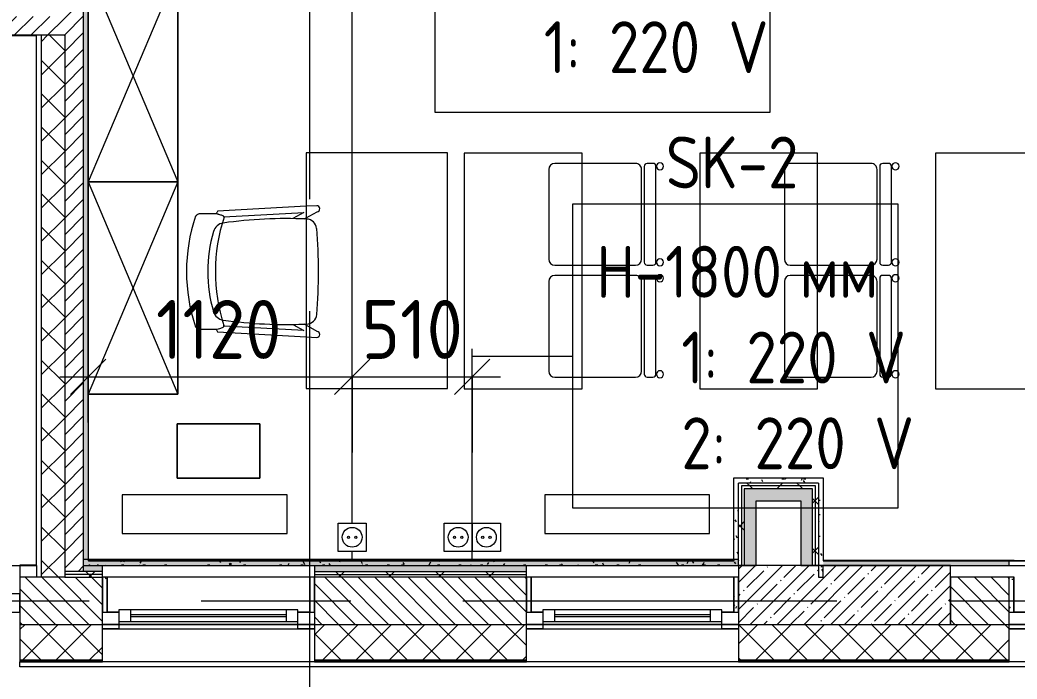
# Model space of a CAD drawing. Header units: millimetres. Extents: x 1322 to 199238, y -8553 to 29000.
# Drawn here: x 33949 to 38182, y -332 to 2465 of the extents above; entities that cross this region are included whole.
import ezdxf

# ---------------------------------------------------------------- set-up
doc = ezdxf.new("R2010")
doc.units = ezdxf.units.MM
doc.linetypes.add('Осевая', pattern=[3175, 635, -476.25, 1587.5, -476.25])
for name, color, linetype, lineweight in [('A-ANNO-DIMS', 7, 'Continuous', 9), ('A-ANNO-DIMS-100', 7, 'Continuous', 9), ('A-DETL-GENF', 7, 'Continuous', 9), ('A-DOOR', 7, 'Continuous', 9), ('A-DOOR-1', 7, 'Continuous', 13), ('A-DOOR-FRAM', 7, 'Continuous', 13), ('A-GLAZ', 7, 'Continuous', 9), ('A-GLAZ-1', 7, 'Continuous', 13), ('A-WALL', 7, 'Continuous', 9), ('E-ELEC-FIXT-IDEN', 7, 'Continuous', 9), ('I-WALL', 7, 'Continuous', 9), ('M-EQPM', 7, 'Continuous', 9), ('S-COLS', 7, 'Continuous', 9), ('Оси', 7, 'Continuous', 9), ('Оси-2', 7, 'Осевая', 9), ('Электрические приборы', 7, 'Continuous', 9)]:
    doc.layers.add(name, color=color, linetype=linetype, lineweight=lineweight)
for name, color, linetype, lineweight, true_color in [('A-WALL-1', 7, 'Continuous', 9, 0x3c3c3c), ('A-WALL-FNSH-1', 7, 'Continuous', 9, 0x3c3c3c), ('I-FURN-1', 7, 'Continuous', 9, 0xf0f0f0), ('M-EQPM-3', 7, 'Continuous', 9, 0xd4d4d4), ('Оси розеток', 7, 'Continuous', 9, 0xff1e23)]:
    doc.layers.add(name, color=color, linetype=linetype, lineweight=lineweight, true_color=true_color)
doc.styles.add('GOST Common_3', font='GOST_Common.ttf', dxfattribs={"width": 0.9, "height": 220})
doc.styles.add('ISOCPEUR', font='isocpeur.ttf', dxfattribs={"width": 0.9, "height": 250})
doc.dimstyles.new('ISO-2_5_0_9К_БОЛЬШОЙ_1', dxfattribs={"dimscale": 304.8, "dimtxt": 248.995294, "dimasz": 0.492126, "dimexe": 0.393701, "dimexo": 0.984252, "dimgap": 0, "dimtad": 1, "dimdec": 0, "dimrnd": 10, "dimzin": 0, "dimdsep": 46, "dimtxsty": 'ISOCPEUR', "dimblk1": 'OBLIQUE', "dimblk2": 'OBLIQUE', "dimsah": 1, "dimcen": 0.09, "dimdle": 0.393701, "dimazin": 0, "dimtfac": 1, "dimtdec": 4, "dimtix": 1, "dimtmove": 0, "dimatfit": 3, "dimfxl": 1, "dimtvp": 1, "dimtolj": 1, "dimtzin": 0, "dimarcsym": 2})
pattern_1 = [(45, (-75531.326, 0), (-35.35534, 35.35534), [])]
pattern_2 = [(45, (-75531.33, 0), (-70.71068, 70.71068), []), (135, (-75531.33, 0), (-70.71068, -70.71068), [])]
pattern_3 = [(0, (-75531.326, 0), (121.92, 30.48), [10.058, -81.382, 10.058, -81.382, -487.68]), (0, (-75531.326, 0), (121.92, 30.48), [-182.88, 10.058, -172.822, 10.058, -81.382, -213.36]), (0, (-75531.326, 0), (121.92, 30.48), [-457.2, 10.058, -50.902, 10.058, -142.342]), (120, (-75485.606, 15.24), (-87.356454, 90.345817), [10.058, -81.382, 10.058, -81.382, -487.68]), (120, (-75485.606, 15.24), (-87.356454, 90.345817), [-182.88, 10.058, -172.822, 10.058, -81.382, -213.36]), (120, (-75485.606, 15.24), (-87.356454, 90.345817), [-457.2, 10.058, -50.902, 10.058, -142.342]), (240, (-75470.366, 76.2), (-34.563546, -120.825817), [10.058, -81.382, 10.058, -81.382, -487.68]), (240, (-75470.366, 76.2), (-34.563546, -120.825817), [-182.88, 10.058, -172.822, 10.058, -81.382, -213.36]), (240, (-75470.366, 76.2), (-34.563546, -120.825817), [-457.2, 10.058, -50.902, 10.058, -142.342])]
pattern_4 = [(45, (-75531.33, 0), (-106.06602, 106.06602), []), (135, (-75531.33, 0), (-106.06602, -106.06602), [])]

# ---------------------------------------------------------------- blocks, each defined once
blk = doc.blocks.new('120_Окно_СКБ_2Ст_Фрамуга сверху - 120_Окно_СКБ_2Ст_2300х2500_h_ ДОО-19727959-План размещения напольных электротехнических лючков и розеток 1 этажа в осях 23_1-33')
at = {"layer": 'A-GLAZ'}
for p, q in [((1150, -57), (-1150, -57)), ((-1080, -57), (1080, -57)), ((-1030, -107), (470, -107)), ((470, -117), (-1030, -117)), ((640, -107), (1030, -107)), ((1030, -117), (640, -117)), ((-1130, -127), (-1080, -127)), ((520, -127), (590, -127)), ((520, -127), (590, -127)), ((1080, -127), (1130, -127))]:
    blk.add_line(p, q, dxfattribs=at)
at = {"layer": 'A-GLAZ-1'}
for p, q in [((-1150, -127), (-1150, -57)), ((-1150, -57), (-1080, -57)), ((-1080, -57), (-1080, -127)), ((520, -127), (520, -57)), ((520, -57), (590, -57)), ((590, -57), (590, -127)), ((1080, -127), (1080, -57)), ((1080, -57), (1150, -57)), ((1150, -57), (1150, -127)), ((520, -87), (-1080, -87)), ((-1080, -87), (-1080, -137)), ((-1030, -137), (-1030, -87)), ((470, -137), (470, -87)), ((520, -137), (520, -87)), ((1080, -87), (590, -87)), ((590, -87), (590, -137)), ((640, -137), (640, -87)), ((1030, -137), (1030, -87)), ((1080, -137), (1080, -87)), ((-1080, -127), (-1150, -127)), ((-1080, -137), (520, -137)), ((590, -127), (520, -127)), ((590, -137), (1080, -137)), ((1150, -127), (1080, -127))]:
    blk.add_line(p, q, dxfattribs=at)
blk = doc.blocks.new('110_Дверь_СКБ_2Ст_Наружная - ДН-5_л__ Двухстворчатая 1350 х3800 _h_ в свету с верхним остеклением-21877029-План размещения напольных электротехнических лючков и розеток 1 этажа в осях 23_1-33')
at = {"layer": 'A-DOOR'}
for centre, radius, start, end in [((659.5, 50), 960, 90, 180), ((-620.5, 50), 320, 0, 90)]:
    blk.add_arc(centre, radius, start, end, dxfattribs=at)
at = {"layer": 'A-DOOR-1'}
for p, q in [((659.5, 1010), (619.5, 1010)), ((619.5, 50), (619.5, 1010)), ((659.5, 1010), (659.5, 50)), ((-620.5, 370), (-580.5, 370)), ((-620.5, 370), (-620.5, 50)), ((-580.5, 50), (-580.5, 370)), ((-620.5, 50), (-580.5, 50)), ((659.5, 50), (619.5, 50))]:
    blk.add_line(p, q, dxfattribs=at)
at = {"layer": 'A-DOOR-FRAM'}
for p, q in [((-705.5, 50), (-705.5, -30)), ((-705.5, 50), (-620.5, 50)), ((-620.5, 50), (-620.5, 10)), ((659.5, 50), (659.5, 10)), ((659.5, 50), (744.5, 50)), ((744.5, 50), (744.5, -30)), ((-610.5, 10), (-620.5, 10)), ((-610.5, 10), (-610.5, -30)), ((649.5, 10), (649.5, -30)), ((659.5, 10), (649.5, 10)), ((-705.5, -30), (-610.5, -30)), ((649.5, -30), (744.5, -30))]:
    blk.add_line(p, q, dxfattribs=at)
blk = doc.blocks.new('120_Окно_СКБ_1Ст - 120_Окно_СКБ_1Ст 900х2500_h_ с форточкой-V15-План размещения напольных электротехнических лючков и розеток 1 этажа в осях 23_1-33')
at = {"layer": 'A-GLAZ'}
for p, q in [((450, -57), (-450, -57)), ((-330, -107), (330, -107)), ((330, -117), (-330, -117)), ((-430, -127), (-380, -127)), ((380, -127), (430, -127))]:
    blk.add_line(p, q, dxfattribs=at)
at = {"layer": 'A-GLAZ-1'}
for p, q in [((-450, -127), (-450, -57)), ((-450, -57), (-380, -57)), ((-380, -57), (-380, -127)), ((380, -127), (380, -57)), ((380, -57), (450, -57)), ((450, -57), (450, -127)), ((380, -87), (-380, -87)), ((-380, -87), (-380, -137)), ((-330, -137), (-330, -87)), ((330, -137), (330, -87)), ((380, -137), (380, -87)), ((-380, -127), (-450, -127)), ((-380, -137), (380, -137)), ((450, -127), (380, -127))]:
    blk.add_line(p, q, dxfattribs=at)
blk = doc.blocks.new('120_Окно_СКБ_1Ст - 120_Окно_СКБ_1Ст 900х2500_h_ с форточкой-V2-План размещения напольных электротехнических лючков и розеток 1 этажа в осях 23_1-33')
at = {"layer": 'A-GLAZ'}
for p, q in [((450, -57), (-450, -57)), ((-330, -107), (330, -107)), ((330, -117), (-330, -117)), ((-430, -127), (-380, -127)), ((380, -127), (430, -127))]:
    blk.add_line(p, q, dxfattribs=at)
at = {"layer": 'A-GLAZ-1'}
for p, q in [((-450, -127), (-450, -57)), ((-450, -57), (-380, -57)), ((-380, -57), (-380, -127)), ((380, -127), (380, -57)), ((380, -57), (450, -57)), ((450, -57), (450, -127)), ((380, -87), (-380, -87)), ((-380, -87), (-380, -137)), ((-330, -137), (-330, -87)), ((330, -137), (330, -87)), ((380, -137), (380, -87)), ((-380, -127), (-450, -127)), ((-380, -137), (380, -137)), ((450, -127), (380, -127))]:
    blk.add_line(p, q, dxfattribs=at)
blk = doc.blocks.new('Блок Розеток и Выключателей - Блок Розеток и Выключателей_SK2-27571106-План размещения напольных электротехнических лючков и розеток 1 этажа в осях 23_1-33')
at = {"layer": 'A-DETL-GENF'}
for p, q in [((-120, -40), (0, -40)), ((-120, -160), (-120, -40)), ((0, -40), (120, -40)), ((0, -160), (0, -40)), ((0, -40), (0, -160)), ((120, -40), (120, -160)), ((0, -160), (-120, -160)), ((120, -160), (0, -160))]:
    blk.add_line(p, q, dxfattribs=at)
for centre, radius in [((-60, -100), 42), ((60, -100), 42), ((-75.6, -100), 4.8), ((-44.4, -100), 4.8), ((44.4, -100), 4.8), ((75.6, -100), 4.8)]:
    blk.add_circle(centre, radius, dxfattribs=at)
at = {"layer": 'Оси розеток'}
blk.add_line((0, 0), (0, -40), dxfattribs=at)
blk = doc.blocks.new('Блок Розеток и Выключателей - Блок Розеток и Выключателей_SK1-27362739-План размещения напольных электротехнических лючков и розеток 1 этажа в осях 23_1-33')
at = {"layer": 'A-DETL-GENF'}
for p, q in [((-60, -40), (60, -40)), ((-60, -160), (-60, -40)), ((60, -40), (60, -160)), ((60, -160), (-60, -160))]:
    blk.add_line(p, q, dxfattribs=at)
for centre, radius in [((0, -100), 42), ((-15.6, -100), 4.8), ((15.6, -100), 4.8)]:
    blk.add_circle(centre, radius, dxfattribs=at)
at = {"layer": 'Оси розеток'}
blk.add_line((0, 0), (0, -40), dxfattribs=at)
blk = doc.blocks.new('Стол базовый прямоугольный - 1_89-25401668-План размещения напольных электротехнических лючков и розеток 1 этажа в осях 23_1-33')
at = {"layer": 'I-FURN-1'}
for p, q in [((500, 250), (-500, 250)), ((-500, 250), (-500, -250)), ((500, -250), (500, 250)), ((-500, -250), (500, -250))]:
    blk.add_line(p, q, dxfattribs=at)
blk = doc.blocks.new('M_Стул-Breuer - 1_87-25466819-План размещения напольных электротехнических лючков и розеток 1 этажа в осях 23_1-33')
at = {"layer": 'I-FURN-1'}
for p, q in [((-215.9, 215.9), (-215.9, 100)), ((190.5, 241.3), (-190.5, 241.3)), ((215.9, 100), (215.9, 215.9)), ((-215.9, 100), (-215.9, -127)), ((215.9, -127), (215.9, 100)), ((203.2, -163.5), (-203.2, -163.5)), ((-190.5, -152.4), (190.5, -152.4)), ((-215.9, -176.2), (-215.9, -200.8)), ((215.9, -200.8), (215.9, -176.2)), ((-203.2, -213.5), (203.2, -213.5))]:
    blk.add_line(p, q, dxfattribs=at)
for centre, radius, start, end in [((-190.5, 215.9), 25.4, 90, 180), ((190.5, 215.9), 25.4, 0, 90), ((-190.5, -127), 25.4, 180, 270), ((-203.2, -176.2), 12.7, 90, 180), ((190.5, -127), 25.4, 270, 360), ((203.2, -176.2), 12.7, 360, 90), ((-203.2, -200.8), 12.7, 180, 270), ((203.2, -200.8), 12.7, 270, 360), ((-203.5, -230.6), 15.1, 360, 180), ((-203.5, -230.6), 15.1, 180, 360), ((203.7, -230.6), 15.1, 360, 180), ((203.7, -230.6), 15.1, 180, 360)]:
    blk.add_arc(centre, radius, start, end, dxfattribs=at)
blk = doc.blocks.new('Стол базовый прямоугольный - 1_288-25474731-План размещения напольных электротехнических лючков и розеток 1 этажа в осях 23_1-33')
at = {"layer": 'I-FURN-1'}
for p, q in [((500, 300), (-500, 300)), ((-500, 300), (-500, -300)), ((500, -300), (500, 300)), ((-500, -300), (500, -300))]:
    blk.add_line(p, q, dxfattribs=at)
blk = doc.blocks.new('Chair_1 noor 78578 - 1_4-25422005-План размещения напольных электротехнических лючков и розеток 1 этажа в осях 23_1-33')
at = {"layer": 'I-FURN-1'}
for p, q in [((-130.5, 405.7), (-130.5, 344.8)), ((359.1, 344.8), (359.1, 405.7)), ((-141.2, 329.7), (-162.6, -47.4)), ((-136.5, -37.1), (-117.3, 302)), ((345.9, 302), (365.1, -37.1)), ((391.2, -47.4), (369.8, 329.7)), ((-110.2, 8.6), (-136.5, -37.1)), ((365.1, -37.1), (338.8, 8.6)), ((-113.1, -47.4), (-108.8, -39.9)), ((337.4, -39.9), (341.7, -47.4)), ((-162.6, -47.4), (-165.1, -92)), ((-139.7, -93.5), (-113.1, -47.4)), ((-108.5, -47.4), (-108.4, -49.7)), ((337, -49.7), (337.1, -47.4)), ((341.7, -47.4), (368.3, -93.5)), ((393.7, -92), (391.2, -47.4))]:
    blk.add_line(p, q, dxfattribs=at)
for centre, radius, start, end in [((114.3, -271.9), 732.8, 71.3174, 108.6833), ((-37.4, 344.8), 93.1, 180, 204.9864), ((-41.4, 297.5), 50.8, 106.1735, 171.9659), ((114.3, -239.2), 609.6, 73.8265, 106.1735), ((270, 297.5), 50.8, 8.0341, 73.8265), ((266, 344.8), 93.1, 334.477, 360), ((114.3, -279.3), 660.4, 111.7, 112.7563), ((-37.4, 344.8), 93.1, 186.4785, 204.9864), ((-116, 308.2), 6.35, 204.9864, 258.4091), ((-116, 308.2), 6.35, 204.9864, 287.8276), ((114.3, -408), 746, 71.9445, 107.8276), ((1798.9, 37.7), 1909.3, 171.9659, 182.5552), ((-1570.3, 37.7), 1909.3, 357.4448, 8.0341), ((344.3, 307.4), 6.35, 281.4186, 334.477), ((344.6, 308.2), 6.35, 281.5909, 335.0136), ((266, 344.8), 93.1, 335.0136, 353.5215), ((114.3, -279.3), 660.4, 67.2437, 68.3), ((1798.9, 37.7), 1909.3, 180.8761, 182.3307), ((-1570.3, 37.7), 1909.3, 357.6693, 359.1239), ((-64, -47.7), 44.5, 182.6261, 265.0912), ((292.6, -47.7), 44.4, 275.9396, 357.3739), ((-152.4, -92.7), 12.7, 176.75, 356.75), ((114.8, 2033.8), 2133.6, 265.0912, 274.9044), ((381, -92.7), 12.7, 183.25, 3.25)]:
    blk.add_arc(centre, radius, start, end, dxfattribs=at)
for points in [[(-120.4, 422.3), (-122, 420.8), (-124.7, 417.8), (-127.8, 413.5), (-129.8, 409.4), (-130.4, 406.9), (-130.5, 405.7)], [(359.1, 405.7), (359, 406.9), (358.4, 409.4), (356.4, 413.5), (353.3, 417.8), (350.6, 420.8), (349, 422.3)]]:
    blk.add_open_spline(points, degree=3, dxfattribs=at)
blk = doc.blocks.new('Шкаф параметрический - 1_286-25588646-План размещения напольных электротехнических лючков и розеток 1 этажа в осях 23_1-33')
at = {"layer": 'I-FURN-1'}
for p, q in [((0, 0), (900, 380)), ((0, 380), (900, 0)), ((900, 380), (0, 380)), ((0, 380), (0, 0)), ((0, 0), (0, 380)), ((0, 380), (900, 380)), ((900, 0), (900, 380)), ((900, 380), (900, 0)), ((900, 0), (0, 0))]:
    blk.add_line(p, q, dxfattribs=at)
blk = doc.blocks.new('radiator_prado_classic_z_tip_30_po exemplyaru - Classic Z Тип 30-300-31134001-План размещения напольных электротехнических лючков и розеток 1 этажа в осях 23_1-33')
at = {"layer": 'M-EQPM-3'}
for p, q in [((0, 228), (0, 64)), ((700, 228), (0, 228)), ((700, 64), (700, 228)), ((0, 64), (700, 64))]:
    blk.add_line(p, q, dxfattribs=at)
blk = doc.blocks.new('DIMBLOCK39-План размещения напольных электротехнических лючков и розеток 1 этажа в осях 23_1-33')
at = {"layer": 'A-ANNO-DIMS-100'}
for p, q in [((34238.7, 756.1), (34238.7, 1070)), ((35359, 630), (35359, 1070)), ((34118.7, 950), (35359, 950)), ((34238.7, 950), (34238.7, 756.1)), ((35359, 950), (35359, 630))]:
    blk.add_line(p, q, dxfattribs=at)
at = {"layer": 'A-ANNO-DIMS-100', "lineweight": 20}
for p, q in [((34238.7, 950), (34313.7, 1025)), ((35359, 950), (35434, 1025)), ((34238.7, 950), (34163.7, 875)), ((35359, 950), (35284, 875))]:
    blk.add_line(p, q, dxfattribs=at)
at = {"layer": 'A-ANNO-DIMS-100', "color": 0, "insert": (34525.9, 1276.7), "char_height": 250, "width": 655.049, "attachment_point": 1, "line_spacing_factor": 1.149209, "style": 'ISOCPEUR'}
blk.add_mtext('1120', dxfattribs=at)
blk = doc.blocks.new('_Oblique')
at = {"color": 0, "linetype": 'ByBlock', "lineweight": -2}
blk.add_line((-0.5, -0.5), (0.5, 0.5), dxfattribs=at)
blk = doc.blocks.new('DIMBLOCK40-План размещения напольных электротехнических лючков и розеток 1 этажа в осях 23_1-33')
at = {"layer": 'A-ANNO-DIMS-100'}
for p, q in [((35359, 630), (35359, 1070)), ((35869, 630), (35869, 1070)), ((35359, 950), (35989, 950)), ((35359, 950), (35359, 630)), ((35869, 950), (35869, 630))]:
    blk.add_line(p, q, dxfattribs=at)
at = {"layer": 'A-ANNO-DIMS-100', "lineweight": 20}
for p, q in [((35359, 950), (35434, 1025)), ((35869, 950), (35944, 1025)), ((35359, 950), (35284, 875)), ((35869, 950), (35794, 875))]:
    blk.add_line(p, q, dxfattribs=at)
at = {"layer": 'A-ANNO-DIMS-100', "color": 0, "insert": (35398.5, 1276.7), "char_height": 250, "width": 517.144, "attachment_point": 1, "line_spacing_factor": 1.149209, "style": 'ISOCPEUR'}
blk.add_mtext('510', dxfattribs=at)

msp = doc.modelspace()

# ---------------------------------------------------------------- hatches: boundary and pattern name
at = {"layer": 'A-WALL'}
h = msp.add_hatch(dxfattribs=at)
h.set_pattern_fill('FP_1', color=256, style=0, pattern_type=2)
h.set_pattern_definition([(135, (-75531.326, 0), (-35.35534, -35.35534), [])])
h.paths.add_polyline_path([(48198.7, -100), (48198.7, 100), (47998.7, 100), (47998.7, -100)])
h.paths.add_polyline_path([(45698.7, -100), (45698.7, 100), (45598.7, 100), (45598.7, -100)])
h.paths.add_polyline_path([(43596.1, -100), (43798.7, -100), (43798.7, 100), (43298.7, 100), (43298.7, -100)])
h.paths.add_polyline_path([(41498.7, -100), (41498.7, 100), (40448.7, 100), (40448.7, -100), (40936, -100)])
h.paths.add_polyline_path([(38148.7, -100), (38148.7, 100), (37898.7, 100), (37898.7, -100)])
h.paths.add_polyline_path([(35198.7, -100), (36098.7, -100), (36098.7, 100), (35198.7, 100)])
h.paths.add_polyline_path([(34138.7, -100), (34298.7, -100), (34298.7, 100), (33948.7, 100), (33948.7, -100), (34123.7, -100)])
h.paths.add_polyline_path([(30698.7, -100), (30698.7, 100), (29648.7, 100), (29648.7, -100), (30295.4, -100)])
h.paths.add_polyline_path([(27348.7, -100), (27348.7, 100), (27098.7, 100), (27098.7, -100)])
h.paths.add_polyline_path([(26198.7, -100), (26198.7, 100), (25298.7, 100), (25298.7, -100)])
h.paths.add_polyline_path([(22573.7, -100), (22573.7, 100), (21573.7, 100), (21573.7, -100), (22315, -100)])
h.paths.add_polyline_path([(18998.7, -100), (19248.7, -100), (19248.7, 100), (18998.7, 100), (18998.7, 56.5)])
h.paths.add_polyline_path([(16994.7, -100), (17198.7, -100), (17198.7, 100), (16398.7, 100), (16398.7, -100)])
h = msp.add_hatch(dxfattribs=at)
h.set_pattern_fill('FP_5', color=256, style=0, pattern_type=2)
h.set_pattern_definition(pattern_2)
h.paths.add_polyline_path([(49548.7, -250), (49548.7, -100), (47998.7, -100), (47998.7, -250), (48916.4, -250)])
h.paths.add_polyline_path([(45698.7, -250), (45698.7, -100), (44698.7, -100), (44698.7, -250), (44926.2, -250)])
h.paths.add_polyline_path([(43596.1, -250), (43798.7, -250), (43798.7, -100), (42398.7, -100), (42398.7, -250)])
h.paths.add_polyline_path([(41498.7, -250), (41498.7, -100), (40448.7, -100), (40448.7, -250), (40936, -250)])
h.paths.add_polyline_path([(38148.7, -250), (38148.7, -100), (36998.7, -100), (36998.7, -250), (37610.8, -250)])
h.paths.add_polyline_path([(33948.7, -250), (34298.7, -250), (34298.7, -100), (33948.7, -100)])
h.paths.add_polyline_path([(35615.7, -250), (36098.7, -250), (36098.7, -100), (35198.7, -100), (35198.7, -250)])
h.paths.add_polyline_path([(32498.7, -250), (32498.7, -100), (31598.7, -100), (31598.7, -250)])
h.paths.add_polyline_path([(29648.7, -250), (30698.7, -250), (30698.7, -100), (29648.7, -100)])
h.paths.add_polyline_path([(27098.7, -250), (27348.7, -250), (27348.7, -100), (25298.7, -100), (25298.7, -250), (26305.2, -250)])
h.paths.add_polyline_path([(24398.7, -250), (24398.7, -100), (23498.7, -100), (23498.7, -250), (23645.1, -250)])
h.paths.add_polyline_path([(21548.7, -250), (22598.7, -250), (22598.7, -100), (21548.7, -100)])
h.paths.add_polyline_path([(18998.7, -250), (19248.7, -250), (19248.7, -100), (18098.7, -100), (18098.7, -250)])
h.paths.add_polyline_path([(16398.7, -250), (17198.7, -250), (17198.7, -100), (16398.7, -100)])
h.paths.add_polyline_path([(15498.7, -250), (15498.7, -100), (13678.7, -100), (13678.7, -250), (14334.6, -250)])
at = {"layer": 'I-WALL'}
h = msp.add_hatch(dxfattribs=at)
h.set_pattern_fill('FP_3', color=256, style=0, pattern_type=2)
h.set_pattern_definition(pattern_1)
h.paths.add_polyline_path([(34138.7, 125), (34218.7, 125), (34218.7, 3655), (34138.7, 3655), (34138.7, 219.1)])
h.paths.add_polyline_path([(34218.7, 5055), (34218.7, 10400), (34138.7, 10400), (34138.7, 5055)])
h = msp.add_hatch(dxfattribs=at)
h.set_pattern_fill('FP_31', color=256, style=0, pattern_type=2)
h.set_pattern_definition(pattern_3)
h.paths.add_polyline_path([(34218.7, 150), (34238.7, 150), (34238.7, 3630), (34218.7, 3630), (34218.7, 219.1)])
h.paths.add_polyline_path([(34238.7, 5080), (34238.7, 6600), (34218.7, 6600), (34218.7, 5080)])
h = msp.add_hatch(dxfattribs=at)
h.set_pattern_fill('FP_3', color=256, style=0, pattern_type=2)
h.set_pattern_definition(pattern_1)
h.paths.add_polyline_path([(34138.7, 2400), (34138.7, 2480), (33717.7, 2480), (33717.7, 2400), (34038.7, 2400)])
h.paths.add_polyline_path([(32317.7, 2400), (32317.7, 2480), (31818.7, 2480), (31818.7, 2400), (31919.7, 2400)])
h = msp.add_hatch(dxfattribs=at)
h.set_pattern_fill('FP_5', color=256, style=0, pattern_type=2)
h.set_pattern_definition(pattern_2)
h.paths.add_polyline_path([(34119.4, 100), (34138.7, 100), (34138.7, 2400), (34038.7, 2400), (34038.7, 100)])
h = msp.add_hatch(dxfattribs=at)
h.set_pattern_fill('FP_31', color=256, style=0, pattern_type=2)
h.set_pattern_definition(pattern_3)
h.paths.add_polyline_path([(36978.7, 170), (36998.7, 170), (36998.7, 520), (36978.7, 520), (36978.7, 219.1)])
h = msp.add_hatch(dxfattribs=at)
h.set_pattern_fill('FP_31', color=256, style=0, pattern_type=2)
h.set_pattern_definition(pattern_3)
h.paths.add_polyline_path([(37338.7, 500), (37358.7, 500), (37358.7, 520), (36998.7, 520), (36998.7, 500)])
h = msp.add_hatch(dxfattribs=at)
h.set_pattern_fill('FP_35', color=256, style=0, pattern_type=2)
h.set_pattern_definition(pattern_4)
h.paths.add_polyline_path([(36998.7, 150), (37011.2, 150), (37011.2, 500), (36998.7, 500), (36998.7, 170)])
h = msp.add_hatch(dxfattribs=at)
h.set_pattern_fill('FP_35', color=256, style=0, pattern_type=2)
h.set_pattern_definition(pattern_4)
h.paths.add_polyline_path([(37338.7, 487.5), (37338.7, 500), (37011.2, 500), (37011.2, 487.5), (37326.2, 487.5)])
h = msp.add_hatch(dxfattribs=at)
h.set_pattern_fill('FP_35', color=256, style=0, pattern_type=2)
h.set_pattern_definition(pattern_4)
h.paths.add_polyline_path([(37011.2, 150), (37023.7, 150), (37023.7, 487.5), (37011.2, 487.5), (37011.2, 219.1)])
h = msp.add_hatch(dxfattribs=at)
h.set_pattern_fill('FP_35', color=256, style=0, pattern_type=2)
h.set_pattern_definition(pattern_4)
h.paths.add_polyline_path([(37313.7, 475), (37326.2, 475), (37326.2, 487.5), (37023.7, 487.5), (37023.7, 475), (37073.7, 475)])
for points in [[(37023.7, 150), (37073.7, 150), (37073.7, 475), (37023.7, 475), (37023.7, 219.1)], [(37263.7, 425), (37313.7, 425), (37313.7, 475), (37073.7, 475), (37073.7, 425)], [(37313.7, 150), (37313.7, 425), (37263.7, 425), (37263.7, 150)], [(35615.7, 125), (36098.7, 125), (36098.7, 150), (36998.7, 150), (36998.7, 175), (34218.7, 175), (34218.7, 125), (34298.7, 125), (34298.7, 150), (35198.7, 150), (35198.7, 125)]]:
    msp.add_hatch(color=256, dxfattribs=at).paths.add_polyline_path(points)
h = msp.add_hatch(dxfattribs=at)
h.set_pattern_fill('FP_35', color=256, style=0, pattern_type=2)
h.set_pattern_definition(pattern_4)
h.paths.add_polyline_path([(37313.7, 150), (37326.2, 150), (37326.2, 475), (37313.7, 475), (37313.7, 219.1)])
h = msp.add_hatch(dxfattribs=at)
h.set_pattern_fill('FP_35', color=256, style=0, pattern_type=2)
h.set_pattern_definition(pattern_4)
h.paths.add_polyline_path([(37338.7, 150), (37338.7, 487.5), (37326.2, 487.5), (37326.2, 150)])
h = msp.add_hatch(dxfattribs=at)
h.set_pattern_fill('FP_31', color=256, style=0, pattern_type=2)
h.set_pattern_definition(pattern_3)
h.paths.add_polyline_path([(37358.7, 100), (37358.7, 500), (37338.7, 500), (37338.7, 100)])
h = msp.add_hatch(dxfattribs=at)
h.set_pattern_fill('FP_31', color=256, style=0, pattern_type=2)
h.set_pattern_definition(pattern_3)
h.paths.add_polyline_path([(36945.8, 150), (36998.7, 150), (36998.7, 170), (34238.7, 170), (34238.7, 150), (35615.7, 150)])
h = msp.add_hatch(dxfattribs=at)
h.set_pattern_fill('FP_31', color=256, style=0, pattern_type=2)
h.set_pattern_definition(pattern_3)
h.paths.add_polyline_path([(40448.7, 150), (40448.7, 170), (40428.7, 170), (40428.7, 150)])
h.paths.add_polyline_path([(38148.7, 150), (38148.7, 170), (37358.7, 170), (37358.7, 150), (37610.8, 150)])
h = msp.add_hatch(dxfattribs=at)
h.set_pattern_fill('FP_35', color=256, style=0, pattern_type=2)
h.set_pattern_definition(pattern_4)
h.paths.add_polyline_path([(36098.7, 112.5), (36098.7, 125), (35198.7, 125), (35198.7, 112.5), (35615.7, 112.5)])
h.paths.add_polyline_path([(34138.7, 112.5), (34298.7, 112.5), (34298.7, 125), (34138.7, 125)])
h = msp.add_hatch(dxfattribs=at)
h.set_pattern_fill('FP_35', color=256, style=0, pattern_type=2)
h.set_pattern_definition(pattern_4)
h.paths.add_polyline_path([(35615.7, 100), (36098.7, 100), (36098.7, 112.5), (35198.7, 112.5), (35198.7, 100)])
h.paths.add_polyline_path([(34218.7, 100), (34298.7, 100), (34298.7, 112.5), (34138.7, 112.5), (34138.7, 100)])
h = msp.add_hatch(dxfattribs=at)
h.set_pattern_fill('FP_31', color=256, style=0, pattern_type=2)
h.set_pattern_definition(pattern_3)
h.paths.add_polyline_path([(34318.7, -48), (34318.7, 100), (34298.7, 100), (34298.7, -48)])
h = msp.add_hatch(dxfattribs=at)
h.set_pattern_fill('FP_31', color=256, style=0, pattern_type=2)
h.set_pattern_definition(pattern_3)
h.paths.add_polyline_path([(35198.7, -48), (35198.7, 100), (35178.7, 100), (35178.7, -48)])
h = msp.add_hatch(dxfattribs=at)
h.set_pattern_fill('FP_31', color=256, style=0, pattern_type=2)
h.set_pattern_definition(pattern_3)
h.paths.add_polyline_path([(36118.7, -48), (36118.7, 100), (36098.7, 100), (36098.7, -48)])
h = msp.add_hatch(dxfattribs=at)
h.set_pattern_fill('FP_31', color=256, style=0, pattern_type=2)
h.set_pattern_definition(pattern_3)
h.paths.add_polyline_path([(36998.7, -48), (36998.7, 100), (36978.7, 100), (36978.7, -48)])
h = msp.add_hatch(dxfattribs=at)
h.set_pattern_fill('FP_31', color=256, style=0, pattern_type=2)
h.set_pattern_definition(pattern_3)
h.paths.add_polyline_path([(38168.7, -48), (38168.7, 100), (38148.7, 100), (38148.7, -48)])
at = {"layer": 'S-COLS'}
h = msp.add_hatch(dxfattribs=at)
h.set_pattern_fill('FP_2', color=256, style=0, pattern_type=2)
h.set_pattern_definition([(45, (-75531.33, 0), (-57.024626, 57.024626), []), (45, (-75474.3, 0), (-57.024626, 57.024626), [100.806, -20.161, 3.353, -16.808])])
h.paths.add_polyline_path([(36998.7, -100), (37898.7, -100), (37898.7, 150), (36998.7, 150)])

# ---------------------------------------------------------------- linework, layer by layer
at = {"layer": 'A-WALL'}
for p, q in [((34138.7, 2400), (33717.7, 2400)), ((34018.7, 150), (34018.7, 2400)), ((34038.7, 2400), (34038.7, 100)), ((34138.7, 2400), (34138.7, 125)), ((37358.7, 520), (37358.7, 170)), ((36998.7, 170), (36998.7, 500)), ((37011.2, 487.5), (37011.2, 150)), ((37326.2, 487.5), (37011.2, 487.5)), ((37023.7, 475), (37023.7, 150)), ((37313.7, 475), (37023.7, 475)), ((37313.7, 150), (37313.7, 475)), ((37326.2, 150), (37326.2, 487.5)), ((36978.7, 170), (34238.7, 170)), ((34239.7, 170), (36978.7, 170)), ((36998.7, 150), (36998.7, 150)), ((34298.7, 125), (34138.7, 125)), ((34298.7, 112.5), (34138.7, 112.5)), ((34138.7, 100), (34298.7, 100)), ((35198.7, 125), (36098.7, 125)), ((35198.7, 112.5), (36098.7, 112.5)), ((36098.7, 100), (35198.7, 100)), ((37898.7, 100), (37898.7, -100)), ((33948.7, -100), (34298.7, -100)), ((33948.7, -100), (41498.7, -100)), ((35198.7, -100), (36098.7, -100)), ((37898.7, -100), (38148.7, -100)), ((33948.7, -250), (34298.7, -250)), ((33948.7, -253), (34298.7, -253)), ((35198.7, -250), (36098.7, -250)), ((35198.7, -253), (36098.7, -253)), ((36998.7, -250), (38148.7, -250)), ((36998.7, -253), (38148.7, -253)), ((33948.7, -280), (33948.7, -258)), ((49728.7, -280), (33948.7, -280)), ((35198.7, -258), (34298.7, -258)), ((36998.7, -258), (36098.7, -258)), ((40448.7, -258), (38148.7, -258))]:
    msp.add_line(p, q, dxfattribs=at)
at = {"layer": 'A-WALL-1'}
for p, q in [((34218.7, 125), (34218.7, 3655)), ((37358.7, 520), (36978.7, 520)), ((37338.7, 500), (36998.7, 500)), ((37338.7, 500), (37338.7, 100)), ((37073.7, 150), (37073.7, 425)), ((37073.7, 425), (37263.7, 425)), ((37263.7, 425), (37263.7, 150)), ((36998.7, 175), (34218.7, 175)), ((36978.7, 171), (36978.7, 170)), ((36998.7, 150), (36998.7, 170)), ((38148.7, 170), (37358.7, 170)), ((38148.7, 150), (38148.7, 170)), ((34218.7, 150), (37073.7, 150)), ((34298.7, -250), (34298.7, 150)), ((34298.7, 150), (35198.7, 150)), ((35198.7, 150), (35198.7, -250)), ((36098.7, -250), (36098.7, 150)), ((36098.7, 150), (36998.7, 150)), ((37263.7, 150), (37338.7, 150)), ((37358.7, 100), (37358.7, 150)), ((37358.7, 150), (38148.7, 150)), ((34138.7, 100), (33948.7, 100)), ((33948.7, 100), (33948.7, -250)), ((34138.7, 125), (34138.7, 100)), ((34298.7, 100), (34298.7, -48)), ((34318.7, 100), (34298.7, 100)), ((34318.7, -48), (34318.7, 100)), ((35178.7, 100), (35178.7, -48)), ((35198.7, 100), (35178.7, 100)), ((35198.7, -48), (35198.7, 100)), ((36098.7, 100), (36098.7, -48)), ((36118.7, 100), (36098.7, 100)), ((36118.7, -48), (36118.7, 100)), ((36978.7, 100), (36978.7, -48)), ((36998.7, 100), (36978.7, 100)), ((36998.7, -48), (36998.7, 100)), ((37338.7, 100), (37358.7, 100)), ((38148.7, 100), (37898.7, 100)), ((38148.7, -250), (38148.7, 100)), ((38168.7, 100), (38148.7, 100)), ((38168.7, -48), (38168.7, 100)), ((34298.7, -48), (34318.7, -48)), ((35178.7, -48), (35198.7, -48)), ((36098.7, -48), (36118.7, -48)), ((36978.7, -48), (36998.7, -48)), ((38148.7, -48), (38168.7, -48)), ((36998.7, -100), (36998.7, -250))]:
    msp.add_line(p, q, dxfattribs=at)
at = {"layer": 'A-WALL-FNSH-1'}
for p, q in [((34239.7, 171), (34239.7, 6599)), ((34238.7, 5080), (34238.7, 170)), ((33717.7, 2399), (34018.7, 2399)), ((34017.7, 2400), (34017.7, 151)), ((36977.7, 521), (36977.7, 171)), ((37359.7, 521), (36977.7, 521)), ((36978.7, 171), (36978.7, 520)), ((37359.7, 171), (37359.7, 521)), ((36977.7, 171), (34239.7, 171)), ((36979.2, 171), (36978.7, 171)), ((36978.7, 170), (36979.2, 170)), ((36979.2, 170), (36979.2, 171)), ((37358.7, 170), (38169.7, 170)), ((38169.7, 171), (37359.7, 171)), ((38169.7, 170), (38169.7, 171)), ((34017.7, 151), (33948.7, 151)), ((33948.7, 151), (33948.7, 150)), ((33948.7, 150), (34018.7, 150)), ((34018.7, 150), (34018.7, 100)), ((34319.7, 100), (34318.7, 100)), ((34319.7, -48), (34319.7, 100)), ((35177.7, 100), (35177.7, -48)), ((35178.7, 100), (35177.7, 100)), ((36119.7, 100), (36118.7, 100)), ((36119.7, -48), (36119.7, 100)), ((36977.7, 100), (36977.7, -48)), ((36978.7, 100), (36977.7, 100)), ((38169.7, 100), (38168.7, 100)), ((38169.7, -48), (38169.7, 100)), ((34318.7, -48), (34319.7, -48)), ((35177.7, -48), (35178.7, -48)), ((36118.7, -48), (36119.7, -48)), ((36977.7, -48), (36978.7, -48)), ((38168.7, -48), (38169.7, -48)), ((33948.7, -250), (33948.7, -258)), ((34298.7, -258), (34298.7, -250)), ((35198.7, -250), (35198.7, -258)), ((36098.7, -258), (36098.7, -250)), ((36998.7, -250), (36998.7, -258)), ((38148.7, -258), (38148.7, -250)), ((33948.7, -258), (34298.7, -258)), ((35198.7, -258), (36098.7, -258)), ((36998.7, -258), (38148.7, -258))]:
    msp.add_line(p, q, dxfattribs=at)
at = {"layer": 'E-ELEC-FIXT-IDEN'}
for p, q in [((35359, 330), (35359, 2536.6)), ((35869, 1038), (36295.9, 1038.5)), ((35869, 330), (35869, 1038))]:
    msp.add_line(p, q, dxfattribs=at)
at = {"layer": 'E-ELEC-FIXT-IDEN', "flags": 128}
for points in [[(35712, 3000.6), (37132.4, 3000.6), (37132.4, 2072.6), (35712, 2072.6)], [(36295.9, 1684), (37674.9, 1684), (37674.9, 393), (36295.9, 393)]]:
    msp.add_lwpolyline(points, close=True, dxfattribs=at)
at = {"layer": 'I-FURN-1'}
for p, q in [((34966.7, 751), (34616.7, 751)), ((34616.7, 751), (34616.7, 521)), ((34616.7, 521), (34616.7, 751)), ((34616.7, 751), (34966.7, 751)), ((34966.7, 521), (34966.7, 751)), ((34966.7, 751), (34966.7, 521)), ((34616.7, 521), (34966.7, 521)), ((34966.7, 521), (34616.7, 521))]:
    msp.add_line(p, q, dxfattribs=at)
at = {"layer": 'I-WALL'}
for p, q in [((38148.7, 170), (40427.7, 170)), ((38169.7, 171), (40415.9, 171)), ((40415.9, 170), (38169.7, 170)), ((32498.7, 150), (34018.7, 150)), ((33948.7, 150), (33948.7, 100)), ((38148.7, 150), (40428.7, 150)), ((35178.7, 100), (34318.7, 100)), ((36978.7, 100), (36118.7, 100)), ((35198.7, -100), (34298.7, -100)), ((36998.7, -100), (36098.7, -100)), ((40448.7, -100), (38148.7, -100))]:
    msp.add_line(p, q, dxfattribs=at)
at = {"layer": 'S-COLS'}
for p, q in [((37898.7, 150), (36998.7, 150)), ((36998.7, 150), (36998.7, -100)), ((37898.7, 100), (37898.7, 150)), ((37898.7, -100), (37898.7, 100)), ((36998.7, -100), (37898.7, -100))]:
    msp.add_line(p, q, dxfattribs=at)
at = {"layer": 'Оси'}
msp.add_line((35178.7, -1906.3), (35178.7, 593.7), dxfattribs=at)
at = {"layer": 'Оси-2'}
for p, q in [((35178.7, 593.7), (35178.7, 19528.3)), ((9318.1, 0), (47228.7, 0))]:
    msp.add_line(p, q, dxfattribs=at)

# ---------------------------------------------------------------- block references
at = {"layer": 'A-DOOR', "rotation": 180}
msp.add_blockref('110_Дверь_СКБ_2Ст_Наружная - ДН-5_л__ Двухстворчатая 1350 х3800 _h_ в свету с верхним остеклением-21877029-План размещения напольных электротехнических лючков и розеток 1 этажа в осях 23_1-33', (33243.2, 0), dxfattribs=at)
at = {"layer": 'A-GLAZ', "rotation": 180}
for name, p in [('120_Окно_СКБ_1Ст - 120_Окно_СКБ_1Ст 900х2500_h_ с форточкой-V15-План размещения напольных электротехнических лючков и розеток 1 этажа в осях 23_1-33', (34748.7, -175)), ('120_Окно_СКБ_1Ст - 120_Окно_СКБ_1Ст 900х2500_h_ с форточкой-V2-План размещения напольных электротехнических лючков и розеток 1 этажа в осях 23_1-33', (36548.7, -175)), ('120_Окно_СКБ_2Ст_Фрамуга сверху - 120_Окно_СКБ_2Ст_2300х2500_h_ ДОО-19727959-План размещения напольных электротехнических лючков и розеток 1 этажа в осях 23_1-33', (39298.7, -175))]:
    msp.add_blockref(name, p, dxfattribs=at)
at = {"layer": 'I-FURN-1'}
for name, p, rotation in [('Шкаф параметрический - 1_286-25588646-План размещения напольных электротехнических лючков и розеток 1 этажа в осях 23_1-33', (34238.7, 2677.5), 269.9999999999994), ('Стол базовый прямоугольный - 1_288-25474731-План размещения напольных электротехнических лючков и розеток 1 этажа в осях 23_1-33', (35463.8, 1401.3), 90), ('Стол базовый прямоугольный - 1_89-25401668-План размещения напольных электротехнических лючков и розеток 1 этажа в осях 23_1-33', (36085.1, 1400.1), 90), ('Стол базовый прямоугольный - 1_89-25401668-План размещения напольных электротехнических лючков и розеток 1 этажа в осях 23_1-33', (37085.1, 1400.1), 90), ('Стол базовый прямоугольный - 1_89-25401668-План размещения напольных электротехнических лючков и розеток 1 этажа в осях 23_1-33', (38085.1, 1400.1), 90), ('M_Стул-Breuer - 1_87-25466819-План размещения напольных электротехнических лючков и розеток 1 этажа в осях 23_1-33', (36435.1, 1640.1), 90.00000000000006), ('M_Стул-Breuer - 1_87-25466819-План размещения напольных электротехнических лючков и розеток 1 этажа в осях 23_1-33', (37435.1, 1640.1), 90.00000000000006), ('Шкаф параметрический - 1_286-25588646-План размещения напольных электротехнических лючков и розеток 1 этажа в осях 23_1-33', (34238.7, 1777.5), 269.9999999999994), ('Chair_1 noor 78578 - 1_4-25422005-План размещения напольных электротехнических лючков и розеток 1 этажа в осях 23_1-33', (35116.4, 1283), 90.00000000000038), ('M_Стул-Breuer - 1_87-25466819-План размещения напольных электротехнических лючков и розеток 1 этажа в осях 23_1-33', (36435.1, 1165.1), 90.00000000000006), ('M_Стул-Breuer - 1_87-25466819-План размещения напольных электротехнических лючков и розеток 1 этажа в осях 23_1-33', (37435.1, 1165.1), 90.00000000000006)]:
    msp.add_blockref(name, p, dxfattribs=dict(at, rotation=rotation))
at = {"layer": 'M-EQPM'}
for p in [(34382.7, 221.7), (36176.7, 221.7)]:
    msp.add_blockref('radiator_prado_classic_z_tip_30_po exemplyaru - Classic Z Тип 30-300-31134001-План размещения напольных электротехнических лючков и розеток 1 этажа в осях 23_1-33', p, dxfattribs=at)
at = {"layer": 'Электрические приборы', "rotation": 180}
for name, p in [('Блок Розеток и Выключателей - Блок Розеток и Выключателей_SK1-27362739-План размещения напольных электротехнических лючков и розеток 1 этажа в осях 23_1-33', (35359, 170)), ('Блок Розеток и Выключателей - Блок Розеток и Выключателей_SK2-27571106-План размещения напольных электротехнических лючков и розеток 1 этажа в осях 23_1-33', (35869, 170))]:
    msp.add_blockref(name, p, dxfattribs=at)

# ---------------------------------------------------------------- texts
at = {"layer": 'E-ELEC-FIXT-IDEN', "char_height": 220, "attachment_point": 1, "style": 'GOST Common_3'}
for s, insert, width in [('   1: 220 V', (35812, 2459.2), 1291.519), ('SK-2', (36690.6, 1970.3), 707.088), ('H-1800 ', (36395.9, 1506.3), 1046.202), ('мм', (37259.1, 1506.3), 375.19), ('   1: 220 V', (36395.9, 1142.5), 1291.519), ('   2: 220 V', (36395.9, 778.7), 1342.025)]:
    msp.add_mtext(s, dxfattribs=dict(at, insert=insert, width=width))

# ---------------------------------------------------------------- dimensions: what is measured, and where the dimension line sits
at = {"layer": 'A-ANNO-DIMS'}
dim = msp.add_linear_dim(base=(35359, 950), p1=(34238.7, 1056.1), p2=(35359, 330), dimstyle='ISO-2_5_0_9К_БОЛЬШОЙ_1', override={"dimpost": '<>', "dimfxl": 1335.047165}, dxfattribs=at)
dim.commit()
dim.dimension.update_dxf_attribs({"geometry": 'DIMBLOCK39-План размещения напольных электротехнических лючков и розеток 1 этажа в осях 23_1-33', "text_midpoint": (34798.8, 1075)})
dim = msp.add_linear_dim(base=(35869, 950), p1=(35359, 330), p2=(35869, 330), angle=0, dimstyle='ISO-2_5_0_9К_БОЛЬШОЙ_1', override={"dimpost": '<>', "dimfxl": 510.000014}, dxfattribs=at)
dim.commit()
dim.dimension.update_dxf_attribs({"geometry": 'DIMBLOCK40-План размещения напольных электротехнических лючков и розеток 1 этажа в осях 23_1-33', "text_midpoint": (35614, 1075)})

doc.saveas('drawing.dxf')
